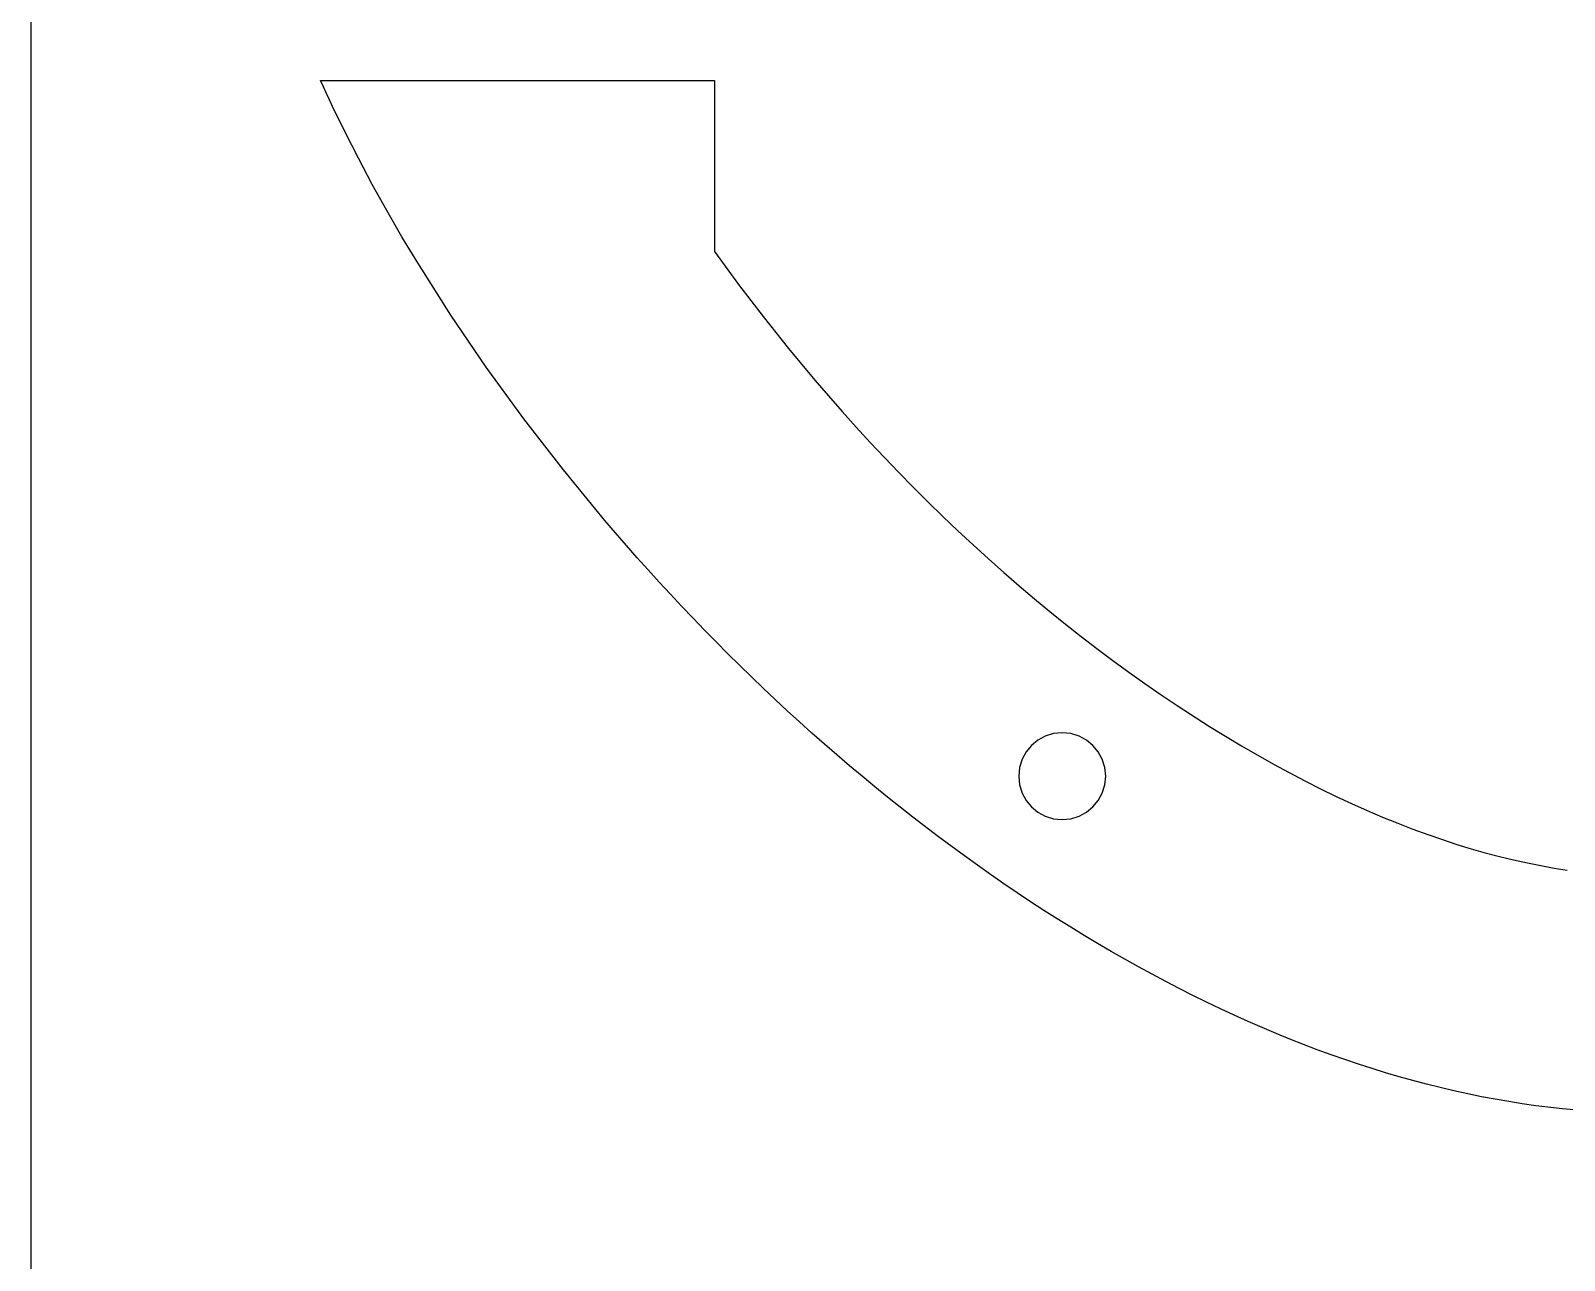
# Model space of a CAD drawing. Header units: millimetres. Extents: x 0 to 610, y 0 to 457.
# Drawn here: x 0 to 52.9, y 335.1 to 377.5 of the extents above; entities that cross this region are included whole.
import ezdxf

# ---------------------------------------------------------------- set-up
doc = ezdxf.new("R2010")
doc.units = ezdxf.units.MM
doc.layers.add('CUT_AIRCRAFT', color=7, linetype='Continuous')
doc.layers.add('STOCK_DO_NOT_CUT', color=8, linetype='Continuous')

msp = doc.modelspace()

# ---------------------------------------------------------------- linework, layer by layer
at = {"layer": 'CUT_AIRCRAFT'}
msp.add_lwpolyline([(53.76976, 340.21691), (52.85056, 340.29679), (51.92515, 340.40683), (51.46017, 340.47315), (50.9933, 340.5471), (50.52408, 340.62883), (50.05208, 340.71845), (49.5772, 340.816), (49.10089, 340.92105), (48.62493, 341.0331), (48.15115, 341.15161), (47.68077, 341.27622), (47.21279, 341.40714), (46.74562, 341.54473), (46.2777, 341.68936), (45.8078, 341.8413), (45.3361, 342.00048), (44.86315, 342.16675), (44.3895, 342.33993), (43.91548, 342.51996), (43.44071, 342.70701), (42.96459, 342.90138), (42.48654, 343.10333), (42.00635, 343.31294), (41.52545, 343.52948), (41.04567, 343.75199), (40.56882, 343.97956), (40.09612, 344.21154), (39.62644, 344.44846), (39.15801, 344.69117), (38.68911, 344.94048), (38.21851, 345.19697), (37.74714, 345.46005), (37.27646, 345.7289), (36.80793, 346.00266), (36.34258, 346.28074), (35.87976, 346.56352), (35.41839, 346.85161), (34.95741, 347.14565), (34.49609, 347.44604), (34.03507, 347.75229), (33.57537, 348.0637), (33.11797, 348.37957), (32.21245, 349.02303), (31.3182, 349.68268), (30.43325, 350.35972), (29.55563, 351.05531), (29.11896, 351.41043), (28.68348, 351.7707), (28.24903, 352.13631), (27.81545, 352.50747), (27.38283, 352.88415), (26.95227, 353.26529), (26.52508, 353.64962), (26.1026, 354.03583), (25.6857, 354.42307), (25.2735, 354.81213), (24.86466, 355.20425), (24.45783, 355.60067), (24.05209, 356.00222), (23.64817, 356.40811), (23.24722, 356.81717), (22.85037, 357.22822), (22.45845, 357.6404), (22.07102, 358.05417), (21.68732, 358.47029), (21.30659, 358.88952), (20.92828, 359.31243), (20.55267, 359.73867), (20.18024, 360.16767), (19.81149, 360.59887), (18.37812, 362.33974), (17.01343, 364.10277), (15.71949, 365.88389), (14.4984, 367.67905), (13.35268, 369.48367), (12.8094, 370.38744), (12.28664, 371.29098), (11.78499, 372.19337), (11.30504, 373.0937), (10.84738, 373.99106), (10.41262, 374.88454), (10.30725, 375.10791), (10.20335, 375.33096), (10.10093, 375.5537), (10, 375.77609), (23.58775, 375.77609), (23.58775, 369.87497), (24.41431, 368.74467), (25.26594, 367.63046), (26.14583, 366.52894), (27.05718, 365.4367), (27.52536, 364.89335), (28.00081, 364.35317), (28.48213, 363.81787), (28.96793, 363.28913), (29.45726, 362.76815), (29.95096, 362.25411), (30.45032, 361.74566), (30.95665, 361.24148), (31.47067, 360.74077), (31.99096, 360.245), (32.5155, 359.75614), (33.04231, 359.2762), (33.56986, 358.80671), (34.09858, 358.3473), (34.62935, 357.89713), (35.16305, 357.45539), (35.70043, 357.02138), (36.24156, 356.59509), (36.78638, 356.17665), (37.3348, 355.76618), (37.88661, 355.36391), (38.441, 354.97036), (38.99699, 354.58617), (39.55364, 354.21196), (40.66577, 353.49536), (41.77343, 352.82255), (42.87337, 352.19489), (43.96235, 351.61375), (44.50191, 351.341), (45.03861, 351.08003), (45.57313, 350.83064), (46.10617, 350.59263), (46.63788, 350.36596), (47.1662, 350.15122), (47.68855, 349.94916), (48.20235, 349.76052), (48.70595, 349.58574), (49.20149, 349.42407), (49.69207, 349.27447), (50.18078, 349.13589), (50.66957, 349.00756), (51.15582, 348.8899), (51.63578, 348.78362), (52.10569, 348.6894), (52.56293, 348.6077), (53.0094, 348.53803)], dxfattribs=at)
msp.add_lwpolyline([(37.08843, 351.77611), (37.05796, 352.07841), (36.97055, 352.35997), (36.83225, 352.61477), (36.64909, 352.83677), (36.4271, 353.01993), (36.1723, 353.15823), (35.89073, 353.24563), (35.58843, 353.27611), (35.28613, 353.24563), (35.00456, 353.15823), (34.74977, 353.01993), (34.52777, 352.83677), (34.34461, 352.61477), (34.20631, 352.35997), (34.11891, 352.07841), (34.08843, 351.77611), (34.11891, 351.4738), (34.20631, 351.19224), (34.34461, 350.93744), (34.52777, 350.71545), (34.74977, 350.53228), (35.00456, 350.39398), (35.28613, 350.30658), (35.58843, 350.27611), (35.89073, 350.30658), (36.1723, 350.39398), (36.4271, 350.53228), (36.64909, 350.71545), (36.83225, 350.93744), (36.97055, 351.19224), (37.05796, 351.4738)], close=True, dxfattribs=at)
at = {"layer": 'STOCK_DO_NOT_CUT'}
msp.add_lwpolyline([(0, 0), (609.6, 0), (609.6, 457.2), (0, 457.2)], close=True, dxfattribs=at)

doc.saveas('drawing.dxf')
